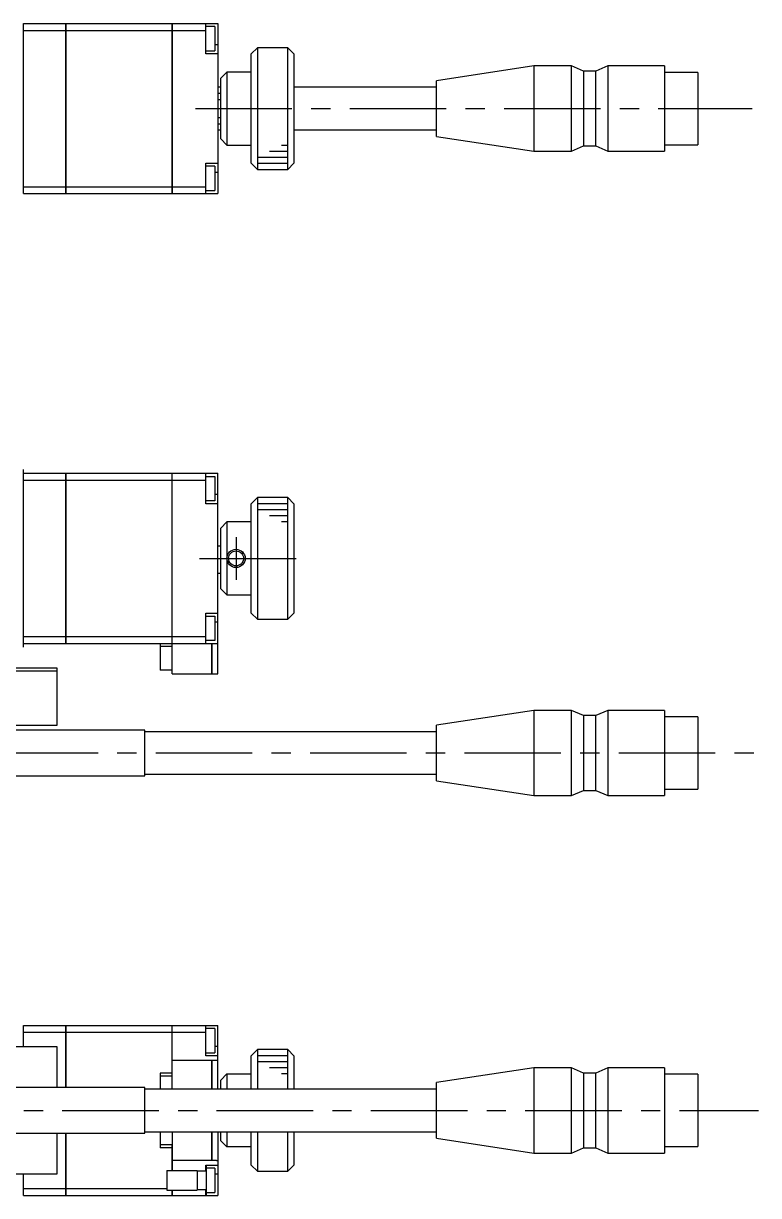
# Model space of a CAD drawing. Extents: x 0 to 586, y -8 to 203.
# Drawn here: x 167 to 288, y 10 to 202.8 of the extents above; entities that cross this region are included whole.
import ezdxf

# ---------------------------------------------------------------- set-up
doc = ezdxf.new("R2010")
doc.units = 0
doc.header["$LTSCALE"] = 0.5
doc.linetypes.add('CENTER', pattern=[50.8, 31.75, -6.35, 6.35, -6.35])
for name, color, linetype in [('MSM_CENTER', 1, 'CENTER'), ('MSM_CONTINUOUS', 7, 'CONTINUOUS'), ('MSM_NARROW', 5, 'CONTINUOUS')]:
    doc.layers.add(name, color=color, linetype=linetype)

msp = doc.modelspace()

# ---------------------------------------------------------------- linework, layer by layer
at = {"layer": 'MSM_CENTER'}
for p, q in [((195.3, 188.8), (286.95, 188.8)), ((202, 118.3), (202, 111.3)), ((196, 114.8), (214, 114.8)), ((138, 82.8), (288, 82.8)), ((148, 24), (288, 24))]:
    msp.add_line(p, q, dxfattribs=at)
at = {"layer": 'MSM_CONTINUOUS'}
for p, q in [((167, 202.8), (173.99, 202.8)), ((167, 174.8), (167, 202.8)), ((173.99, 174.8), (173.99, 202.8)), ((174, 202.79), (173.99, 202.79)), ((174, 202.8), (174, 174.8)), ((174, 202.8), (191.49, 202.8)), ((191.49, 174.8), (191.49, 202.8)), ((191.5, 202.79), (191.49, 202.79)), ((191.5, 202.8), (199, 202.8)), ((191.5, 202.8), (191.5, 174.8)), ((197, 197.8), (197, 202.8)), ((199, 202.8), (199, 174.8)), ((167, 201.65), (173.99, 201.65)), ((174, 201.64), (173.99, 201.64)), ((174, 201.65), (191.49, 201.65)), ((191.5, 201.64), (191.49, 201.64)), ((191.5, 201.65), (197, 201.65)), ((198.5, 202.3), (197, 202.3)), ((198.5, 202.3), (198.5, 198.3)), ((199, 199.3), (198.5, 199.3)), ((205.5, 198.8), (204.5, 197.8)), ((205.5, 198.8), (205.5, 178.8)), ((210.5, 198.8), (205.5, 198.8)), ((210.5, 178.8), (210.5, 198.8)), ((211.5, 197.8), (210.5, 198.8)), ((197, 198.3), (198.5, 198.3)), ((199, 197.8), (197, 197.8)), ((204.5, 179.8), (204.5, 197.8)), ((211.5, 197.8), (211.5, 179.8)), ((199.5, 193.8), (200.5, 194.8)), ((200.5, 194.8), (200.5, 182.8)), ((204.5, 194.8), (200.5, 194.8)), ((251, 195.8), (235, 193.37)), ((251, 195.8), (251, 181.8)), ((257.2, 195.8), (251, 195.8)), ((257.2, 181.8), (257.2, 195.8)), ((259.2, 194.95), (257.2, 195.8)), ((259.2, 194.95), (259.2, 182.65)), ((261.2, 194.95), (259.2, 194.95)), ((263.2, 195.8), (261.2, 194.95)), ((261.2, 182.65), (261.2, 194.95)), ((263.2, 195.8), (263.2, 181.8)), ((272.5, 195.8), (263.2, 195.8)), ((272.5, 195.8), (272.5, 181.8)), ((278, 194.75), (272.5, 194.75)), ((278, 194.75), (278, 182.85)), ((199.5, 183.8), (199.5, 193.8)), ((235, 184.23), (235, 193.37)), ((199.5, 192.3), (199, 192.3)), ((199.5, 191.3), (199, 191.3)), ((235, 192.3), (211.5, 192.3)), ((199, 190.3), (199.5, 190.3)), ((199.5, 187.3), (199, 187.3)), ((199, 186.3), (199.5, 186.3)), ((199, 185.3), (199.5, 185.3)), ((211.5, 185.3), (235, 185.3)), ((200.5, 182.8), (199.5, 183.8)), ((235, 184.23), (251, 181.8)), ((200.5, 182.8), (204.5, 182.8)), ((251, 181.8), (257.2, 181.8)), ((257.2, 181.8), (259.2, 182.65)), ((259.2, 182.65), (261.2, 182.65)), ((261.2, 182.65), (263.2, 181.8)), ((263.2, 181.8), (272.5, 181.8)), ((272.5, 182.85), (278, 182.85)), ((197, 174.8), (197, 179.8)), ((197, 179.8), (199, 179.8)), ((204.5, 179.8), (205.5, 178.8)), ((210.5, 178.8), (211.5, 179.8)), ((198.5, 179.3), (197, 179.3)), ((198.5, 179.3), (198.5, 175.3)), ((199, 178.3), (198.5, 178.3)), ((205.5, 178.8), (210.5, 178.8)), ((167, 175.95), (173.99, 175.95)), ((174, 175.96), (173.99, 175.96)), ((174, 175.95), (191.49, 175.95)), ((191.5, 175.96), (191.49, 175.96)), ((191.5, 175.95), (197, 175.95)), ((167, 174.8), (173.99, 174.8)), ((174, 174.81), (173.99, 174.81)), ((174, 174.8), (191.49, 174.8)), ((191.5, 174.81), (191.49, 174.81)), ((191.5, 174.8), (199, 174.8)), ((197, 175.3), (198.5, 175.3)), ((167, 100.18), (167, 129.42)), ((167, 128.8), (173.99, 128.8)), ((167, 127.65), (173.99, 127.65)), ((173.99, 100.8), (173.99, 128.8)), ((174, 128.79), (173.99, 128.79)), ((174, 127.64), (173.99, 127.64)), ((174, 128.8), (191.49, 128.8)), ((174, 128.8), (174, 100.8)), ((174, 127.65), (191.49, 127.65)), ((191.49, 96.8), (191.49, 128.8)), ((191.5, 128.79), (191.49, 128.79)), ((191.5, 127.64), (191.49, 127.64)), ((191.5, 128.8), (199, 128.8)), ((191.5, 95.8), (191.5, 128.8)), ((191.5, 127.65), (197, 127.65)), ((197, 123.8), (197, 128.8)), ((197, 128.3), (198.5, 128.3)), ((198.5, 128.3), (198.5, 124.3)), ((199, 95.8), (199, 128.8)), ((198.5, 124.3), (197, 124.3)), ((199, 123.8), (197, 123.8)), ((199, 125.3), (198.5, 125.3)), ((205.5, 124.8), (204.5, 123.8)), ((204.5, 105.8), (204.5, 123.8)), ((205.5, 124.8), (205.5, 104.8)), ((210.5, 124.8), (205.5, 124.8)), ((210.5, 104.8), (210.5, 124.8)), ((211.5, 123.8), (210.5, 124.8)), ((211.5, 123.8), (211.5, 105.8)), ((199.5, 119.8), (200.5, 120.8)), ((199.5, 109.8), (199.5, 119.8)), ((204.5, 120.8), (200.5, 120.8)), ((200.5, 120.8), (200.5, 108.8)), ((199.5, 116.8), (199, 116.8)), ((199.5, 112.3), (199, 112.3)), ((200.5, 108.8), (199.5, 109.8)), ((200.5, 108.8), (204.5, 108.8)), ((197, 105.8), (199, 105.8)), ((197, 100.8), (197, 105.8)), ((197, 105.3), (198.5, 105.3)), ((198.5, 105.3), (198.5, 101.3)), ((199, 104.3), (198.5, 104.3)), ((204.5, 105.8), (205.5, 104.8)), ((205.5, 104.8), (210.5, 104.8)), ((210.5, 104.8), (211.5, 105.8)), ((167, 101.95), (173.99, 101.95)), ((167, 100.8), (173.99, 100.8)), ((174, 101.96), (173.99, 101.96)), ((174, 100.81), (173.99, 100.81)), ((174, 101.95), (191.49, 101.95)), ((174, 100.8), (191.49, 100.8)), ((189.5, 100.8), (189.5, 96.4)), ((191.49, 100.3), (189.5, 100.3)), ((191.5, 101.96), (191.49, 101.96)), ((191.5, 100.81), (191.49, 100.81)), ((191.49, 100.5), (191.5, 100.5)), ((191.5, 101.95), (197, 101.95)), ((191.5, 100.8), (199, 100.8)), ((198.5, 101.3), (197, 101.3)), ((197.99, 95.8), (197.99, 100.8)), ((198, 100.8), (198, 95.8)), ((191.49, 99.4), (191.5, 99.4)), ((152.5, 96.8), (172.5, 96.8)), ((172.5, 96.8), (172.5, 87.3)), ((191.5, 96.8), (191.49, 96.8)), ((145.5, 96.3), (172.5, 96.3)), ((191.5, 96.4), (189.5, 96.4)), ((191.5, 95.8), (197.99, 95.8)), ((198, 95.81), (197.99, 95.81)), ((198, 95.8), (199, 95.8)), ((251, 89.8), (235, 87.37)), ((251, 89.8), (251, 75.8)), ((257.2, 89.8), (251, 89.8)), ((257.2, 75.8), (257.2, 89.8)), ((259.2, 88.95), (257.2, 89.8)), ((259.2, 88.95), (259.2, 76.65)), ((261.2, 88.95), (259.2, 88.95)), ((263.2, 89.8), (261.2, 88.95)), ((261.2, 76.65), (261.2, 88.95)), ((263.2, 89.8), (263.2, 75.8)), ((272.5, 89.8), (263.2, 89.8)), ((272.5, 89.8), (272.5, 75.8)), ((278, 88.75), (272.5, 88.75)), ((278, 88.75), (278, 76.85)), ((172.5, 87.3), (145.5, 87.3)), ((235, 78.23), (235, 87.37)), ((187, 86.55), (165.5, 86.55)), ((187, 79.05), (187, 86.55)), ((235, 86.3), (187, 86.3)), ((165.5, 79.05), (187, 79.05)), ((187, 79.3), (235, 79.3)), ((235, 78.23), (251, 75.8)), ((251, 75.8), (257.2, 75.8)), ((257.2, 75.8), (259.2, 76.65)), ((259.2, 76.65), (261.2, 76.65)), ((261.2, 76.65), (263.2, 75.8)), ((263.2, 75.8), (272.5, 75.8)), ((272.5, 76.85), (278, 76.85)), ((167, 38), (173.99, 38)), ((167, 34.5), (167, 38)), ((167, 36.85), (173.99, 36.85)), ((173.99, 27.75), (173.99, 38)), ((174, 37.99), (173.99, 37.99)), ((174, 36.84), (173.99, 36.84)), ((174, 38), (191.49, 38)), ((174, 38), (174, 27.75)), ((174, 36.85), (191.49, 36.85)), ((191.49, 29.65), (191.49, 38)), ((191.5, 37.99), (191.49, 37.99)), ((191.5, 36.84), (191.49, 36.84)), ((191.5, 27.5), (191.5, 38)), ((191.5, 38), (199, 38)), ((191.5, 36.85), (197, 36.85)), ((197, 33), (197, 38)), ((198.5, 37.5), (197, 37.5)), ((198.5, 37.5), (198.5, 33.5)), ((199, 27.5), (199, 38)), ((145.5, 34.5), (172.5, 34.5)), ((172.5, 34.5), (172.5, 27.75)), ((197, 33.5), (198.5, 33.5)), ((199, 33), (197, 33)), ((199, 34.5), (198.5, 34.5)), ((205.5, 34), (204.5, 33)), ((204.5, 27.5), (204.5, 33)), ((210.5, 34), (205.5, 34)), ((205.5, 34), (205.5, 27.5)), ((211.5, 33), (210.5, 34)), ((210.5, 27.5), (210.5, 34)), ((211.5, 33), (211.5, 27.5)), ((191.5, 32.25), (197.99, 32.25)), ((197.99, 27.5), (197.99, 32.25)), ((198, 32.24), (197.99, 32.24)), ((198, 32.25), (198, 27.5)), ((198, 32.25), (198.8, 32.25)), ((198.8, 32.23), (198.8, 32.25)), ((199, 32.23), (198.8, 32.23)), ((251, 31), (235, 28.57)), ((251, 31), (251, 17)), ((257.2, 31), (251, 31)), ((257.2, 17), (257.2, 31)), ((259.2, 30.15), (257.2, 31)), ((263.2, 31), (261.2, 30.15)), ((263.2, 31), (263.2, 17)), ((272.5, 31), (263.2, 31)), ((272.5, 31), (272.5, 17)), ((189.5, 30.15), (189.5, 27.5)), ((191.49, 30.15), (189.5, 30.15)), ((191.5, 29.65), (189.5, 29.65)), ((200.5, 30), (199.5, 29)), ((199.5, 27.5), (199.5, 29)), ((200.5, 30), (200.5, 27.5)), ((200.5, 30), (204.5, 30)), ((259.2, 30.15), (259.2, 17.85)), ((261.2, 30.15), (259.2, 30.15)), ((261.2, 17.85), (261.2, 30.15)), ((278, 29.95), (272.5, 29.95)), ((278, 29.95), (278, 18.05)), ((187, 27.75), (165.5, 27.75)), ((187, 20.25), (187, 27.75)), ((235, 27.5), (187, 27.5)), ((235, 19.43), (235, 28.57)), ((165.5, 20.25), (187, 20.25)), ((172.5, 20.25), (172.5, 13.5)), ((173.99, 10), (173.99, 20.25)), ((174, 20.25), (174, 10)), ((187, 20.5), (235, 20.5)), ((189.5, 20.5), (189.5, 17.85)), ((191.5, 20.5), (191.5, 14.1)), ((197.99, 15.75), (197.99, 20.5)), ((198, 20.5), (198, 15.75)), ((199, 20.5), (199, 10)), ((199.5, 19), (199.5, 20.5)), ((200.5, 20.5), (200.5, 18)), ((204.5, 15), (204.5, 20.5)), ((205.5, 20.5), (205.5, 14)), ((210.5, 14), (210.5, 20.5)), ((211.5, 20.5), (211.5, 15)), ((235, 19.43), (251, 17)), ((191.5, 18.35), (189.5, 18.35)), ((191.49, 17.85), (189.5, 17.85)), ((191.49, 14.1), (191.49, 18.35)), ((199.5, 19), (200.5, 18)), ((204.5, 18), (200.5, 18)), ((257.2, 17), (259.2, 17.85)), ((259.2, 17.85), (261.2, 17.85)), ((261.2, 17.85), (263.2, 17)), ((272.5, 18.05), (278, 18.05)), ((197.99, 15.75), (191.5, 15.75)), ((198, 15.76), (197.99, 15.76)), ((198.8, 15.75), (198, 15.75)), ((198.8, 15.77), (199, 15.77)), ((198.8, 15.75), (198.8, 15.77)), ((251, 17), (257.2, 17)), ((263.2, 17), (272.5, 17)), ((172.5, 13.5), (145.5, 13.5)), ((167, 10), (167, 13.5)), ((190.6, 14.1), (195.6, 14.1)), ((190.6, 14.1), (190.6, 10.9)), ((195.6, 14.1), (195.6, 10.9)), ((197.1, 14), (195.6, 14)), ((197, 15), (199, 15)), ((197, 14), (197, 15)), ((197.1, 15), (197.1, 10)), ((198.5, 14.5), (197.1, 14.5)), ((198.5, 14.5), (198.5, 10.5)), ((199, 13.5), (198.5, 13.5)), ((204.5, 15), (205.5, 14)), ((205.5, 14), (210.5, 14)), ((210.5, 14), (211.5, 15)), ((167, 11.15), (173.99, 11.15)), ((167, 10), (173.99, 10)), ((174, 11.16), (173.99, 11.16)), ((174, 10.01), (173.99, 10.01)), ((174, 11.15), (190.6, 11.15)), ((174, 10), (191.49, 10)), ((190.6, 10.9), (195.6, 10.9)), ((191.49, 10), (191.49, 10.9)), ((191.5, 10.01), (191.49, 10.01)), ((191.5, 10.9), (191.5, 10)), ((191.5, 10), (199, 10)), ((195.6, 11), (197.1, 11)), ((197, 10), (197, 11)), ((197, 10), (197.1, 10)), ((197.1, 10.5), (198.5, 10.5))]:
    msp.add_line(p, q, dxfattribs=at)
msp.add_circle((202, 114.8), 1.23, dxfattribs=at)
at = {"layer": 'MSM_NARROW'}
for p, q in [((207.5, 181.8), (210.5, 181.8)), ((209.5, 182.8), (210.5, 182.8)), ((205.5, 180.8), (210.5, 180.8)), ((205.5, 179.8), (210.5, 179.8)), ((210.5, 123.8), (205.5, 123.8)), ((210.5, 122.8), (205.5, 122.8)), ((210.5, 121.8), (207.5, 121.8)), ((210.5, 120.8), (209.5, 120.8)), ((210.5, 33), (205.5, 33)), ((210.5, 32), (205.5, 32)), ((210.5, 31), (207.5, 31)), ((210.5, 30), (209.5, 30))]:
    msp.add_line(p, q, dxfattribs=at)
msp.add_circle((202, 114.8), 1.5, dxfattribs=at)

doc.saveas('drawing.dxf')
